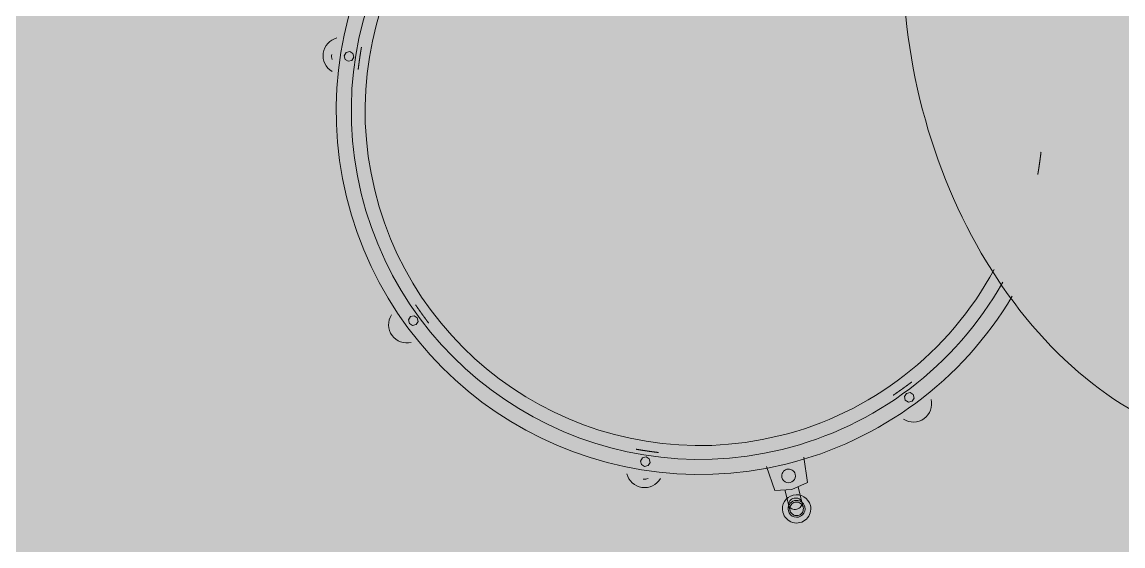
# Model space of a CAD drawing. Header units: millimetres. Extents: x 15878 to 679837, y -72324 to 391440.
# Drawn here: x 181452 to 182102, y 38116 to 38425 of the extents above; entities that cross this region are included whole.
import ezdxf

# ---------------------------------------------------------------- set-up
doc = ezdxf.new("R2010")
doc.units = ezdxf.units.MM
doc.layers.add('A-DETL-GENF', color=92, linetype='Continuous', lineweight=5)
doc.layers.add('A-GENM', color=13, linetype='Continuous', lineweight=5)

# ---------------------------------------------------------------- blocks, each defined once
blk = doc.blocks.new('Drums__Bateria_13550 - Drums__Bateria_13550-2635341-G_F')
at = {"layer": 'A-GENM', "color": 253}
for p, q in [((1186.53, 306.18), (1186.5, 303.98)), ((1188.1, 307.73), (1186.53, 306.18)), ((1190.31, 307.7), (1188.1, 307.73)), ((1190.33, 307.76), (1190.31, 307.7)), ((1191.85, 306.13), (1190.31, 307.7)), ((1191.83, 303.92), (1191.85, 306.13)), ((1186.5, 303.98), (1188.05, 302.4)), ((1188.05, 302.4), (1190.25, 302.38)), ((1190.25, 302.38), (1191.83, 303.92)), ((1223.78, 234.9), (1208.8, 236.21)), ((1225.54, 224.9), (1223.78, 234.9)), ((1234.25, 228.88), (1224.84, 228.88)), ((1223.78, 214.9), (1225.54, 224.9)), ((1208.8, 213.59), (1223.78, 214.9)), ((1224.83, 220.88), (1234.25, 220.88)), ((1188.05, 147.37), (1186.5, 145.8)), ((1186.5, 145.8), (1186.53, 143.59)), ((1186.53, 143.59), (1188.1, 142.05)), ((1190.25, 147.39), (1188.05, 147.37)), ((1191.83, 145.85), (1190.25, 147.39)), ((1190.31, 142.07), (1191.85, 143.64)), ((1191.85, 143.64), (1191.83, 145.85)), ((1188.1, 142.05), (1190.31, 142.07)), ((914.39, 34.04), (912.84, 32.47)), ((916.59, 34.06), (914.39, 34.04)), ((918.17, 32.52), (916.59, 34.06)), ((918.19, 30.31), (918.17, 32.52)), ((1073.2, 32.52), (1073.17, 30.31)), ((1074.77, 34.06), (1073.2, 32.52)), ((1076.98, 34.04), (1074.77, 34.06)), ((1078.52, 32.47), (1076.98, 34.04)), ((912.84, 32.47), (912.86, 30.26)), ((912.86, 30.26), (914.44, 28.72)), ((914.44, 28.72), (916.64, 28.74)), ((916.64, 28.74), (918.19, 30.31)), ((1073.17, 30.31), (1074.72, 28.74)), ((1074.72, 28.74), (1076.92, 28.72)), ((1076.92, 28.72), (1078.5, 30.26)), ((1078.5, 30.26), (1078.52, 32.47))]:
    blk.add_line(p, q, dxfattribs=at)
at = {"layer": 'A-GENM', "color": 253, "flags": 128}
for points in [[(1073.25, 412.51), (1073.13, 412.56), (1073.01, 412.61), (1072.88, 412.66), (1072.76, 412.71), (1072.63, 412.76), (1072.51, 412.81), (1072.39, 412.86), (1072.26, 412.9), (1072.14, 412.95), (1072.01, 413), (1071.89, 413.05), (1071.77, 413.1), (1071.64, 413.15), (1071.52, 413.2), (1071.39, 413.25), (1071.27, 413.3), (1071.15, 413.35), (1071.02, 413.39), (1070.9, 413.44), (1070.77, 413.49), (1070.65, 413.54), (1070.53, 413.59), (1070.4, 413.64), (1070.28, 413.69), (1070.15, 413.73), (1070.03, 413.78), (1069.9, 413.83), (1069.78, 413.88), (1069.66, 413.93), (1069.53, 413.98), (1069.41, 414.02), (1069.28, 414.07), (1069.16, 414.12), (1069.03, 414.17), (1068.91, 414.21), (1068.78, 414.26), (1068.66, 414.31), (1068.54, 414.36), (1068.41, 414.4), (1068.29, 414.45), (1068.16, 414.5), (1068.04, 414.55), (1067.91, 414.59), (1067.79, 414.64), (1067.66, 414.69), (1067.54, 414.74), (1067.41, 414.78), (1067.29, 414.83), (1067.16, 414.88), (1067.04, 414.92)], [(1067.16, 414.88), (1067.29, 414.83), (1067.41, 414.78), (1067.54, 414.74), (1067.66, 414.69), (1067.79, 414.64), (1067.91, 414.59), (1068.04, 414.55), (1068.16, 414.5), (1068.29, 414.45), (1068.41, 414.4), (1068.54, 414.36), (1068.66, 414.31), (1068.78, 414.26), (1068.91, 414.21), (1069.03, 414.17), (1069.16, 414.12), (1069.28, 414.07), (1069.41, 414.02), (1069.53, 413.98), (1069.66, 413.93), (1069.78, 413.88), (1069.9, 413.83), (1070.03, 413.78), (1070.15, 413.73), (1070.28, 413.69), (1070.4, 413.64), (1070.53, 413.59), (1070.65, 413.54), (1070.77, 413.49), (1070.9, 413.44), (1071.02, 413.39), (1071.15, 413.35), (1071.27, 413.3), (1071.39, 413.25), (1071.52, 413.2), (1071.64, 413.15), (1071.77, 413.1), (1071.89, 413.05), (1072.01, 413), (1072.14, 412.95), (1072.26, 412.9), (1072.39, 412.86), (1072.51, 412.81), (1072.63, 412.76), (1072.76, 412.71), (1072.88, 412.66), (1073.01, 412.61), (1073.13, 412.56)], [(1073.25, 412.51), (1073.38, 412.46), (1073.5, 412.41), (1073.62, 412.36), (1073.75, 412.31), (1073.87, 412.26), (1073.99, 412.21), (1074.12, 412.16), (1074.24, 412.11), (1074.36, 412.06), (1074.49, 412.01), (1074.61, 411.96), (1074.74, 411.91), (1074.86, 411.85), (1074.98, 411.8), (1075.11, 411.75), (1075.23, 411.7), (1075.35, 411.65), (1075.47, 411.6), (1075.6, 411.55), (1075.72, 411.5), (1075.84, 411.45), (1075.97, 411.4), (1076.09, 411.35), (1076.21, 411.29), (1076.34, 411.24), (1076.46, 411.19), (1076.58, 411.14), (1076.71, 411.09), (1076.83, 411.04), (1076.95, 410.99), (1077.07, 410.93), (1077.2, 410.88), (1077.32, 410.83), (1077.44, 410.78), (1077.57, 410.73), (1077.69, 410.67), (1077.81, 410.62), (1077.93, 410.57), (1078.06, 410.52), (1078.18, 410.47), (1078.3, 410.41), (1078.43, 410.36), (1078.55, 410.31), (1078.67, 410.26), (1078.79, 410.2), (1078.92, 410.15), (1079.04, 410.1), (1079.16, 410.05), (1079.28, 409.99)], [(1079.41, 409.94), (1079.28, 409.99), (1079.16, 410.05), (1079.04, 410.1), (1078.92, 410.15), (1078.79, 410.2), (1078.67, 410.26), (1078.55, 410.31), (1078.43, 410.36), (1078.3, 410.41), (1078.18, 410.47), (1078.06, 410.52), (1077.93, 410.57), (1077.81, 410.62), (1077.69, 410.67), (1077.57, 410.73), (1077.44, 410.78), (1077.32, 410.83), (1077.2, 410.88), (1077.07, 410.93), (1076.95, 410.99), (1076.83, 411.04), (1076.71, 411.09), (1076.58, 411.14), (1076.46, 411.19), (1076.34, 411.24), (1076.21, 411.29), (1076.09, 411.35), (1075.97, 411.4), (1075.84, 411.45), (1075.72, 411.5), (1075.6, 411.55), (1075.47, 411.6), (1075.35, 411.65), (1075.23, 411.7), (1075.11, 411.75), (1074.98, 411.8), (1074.86, 411.85), (1074.74, 411.91), (1074.61, 411.96), (1074.49, 412.01), (1074.36, 412.06), (1074.24, 412.11), (1074.12, 412.16), (1073.99, 412.21), (1073.87, 412.26), (1073.75, 412.31), (1073.62, 412.36), (1073.5, 412.41), (1073.38, 412.46)], [(1180.74, 308.61), (1180.79, 308.49), (1180.84, 308.37), (1180.89, 308.24), (1180.95, 308.12), (1181, 308), (1181.05, 307.88), (1181.1, 307.75), (1181.16, 307.63), (1181.21, 307.51), (1181.26, 307.38), (1181.31, 307.26), (1181.37, 307.14), (1181.42, 307.02), (1181.47, 306.89), (1181.52, 306.77), (1181.57, 306.65), (1181.63, 306.53), (1181.68, 306.4), (1181.73, 306.28), (1181.78, 306.16), (1181.83, 306.03), (1181.88, 305.91), (1181.94, 305.79), (1181.99, 305.66), (1182.04, 305.54), (1182.09, 305.42), (1182.14, 305.3), (1182.19, 305.17), (1182.24, 305.05), (1182.29, 304.93), (1182.35, 304.8), (1182.4, 304.68), (1182.45, 304.56), (1182.5, 304.43), (1182.55, 304.31), (1182.6, 304.19), (1182.65, 304.06), (1182.7, 303.94), (1182.75, 303.82), (1182.8, 303.69), (1182.85, 303.57), (1182.9, 303.45), (1182.95, 303.32), (1183, 303.2), (1183.05, 303.08), (1183.1, 302.95), (1183.15, 302.83), (1183.2, 302.7), (1183.25, 302.58)], [(1183.3, 302.46), (1183.25, 302.58), (1183.2, 302.7), (1183.15, 302.83), (1183.1, 302.95), (1183.05, 303.08), (1183, 303.2), (1182.95, 303.32), (1182.9, 303.45), (1182.85, 303.57), (1182.8, 303.69), (1182.75, 303.82), (1182.7, 303.94), (1182.65, 304.06), (1182.6, 304.19), (1182.55, 304.31), (1182.5, 304.43), (1182.45, 304.56), (1182.4, 304.68), (1182.35, 304.8), (1182.29, 304.93), (1182.24, 305.05), (1182.19, 305.17), (1182.14, 305.3), (1182.09, 305.42), (1182.04, 305.54), (1181.99, 305.66), (1181.94, 305.79), (1181.88, 305.91), (1181.83, 306.03), (1181.78, 306.16), (1181.73, 306.28), (1181.68, 306.4), (1181.63, 306.53), (1181.57, 306.65), (1181.52, 306.77), (1181.47, 306.89), (1181.42, 307.02), (1181.37, 307.14), (1181.31, 307.26), (1181.26, 307.38), (1181.21, 307.51), (1181.16, 307.63), (1181.1, 307.75), (1181.05, 307.88), (1181, 308), (1180.95, 308.12), (1180.89, 308.24), (1180.84, 308.37), (1180.79, 308.49), (1180.74, 308.61)], [(1183.3, 302.46), (1183.35, 302.33), (1183.4, 302.21), (1183.45, 302.09), (1183.5, 301.96), (1183.55, 301.84), (1183.6, 301.71), (1183.65, 301.59), (1183.7, 301.47), (1183.75, 301.34), (1183.8, 301.22), (1183.85, 301.1), (1183.9, 300.97), (1183.95, 300.85), (1183.99, 300.72), (1184.04, 300.6), (1184.09, 300.47), (1184.14, 300.35), (1184.19, 300.23), (1184.24, 300.1), (1184.29, 299.98), (1184.34, 299.85), (1184.38, 299.73), (1184.43, 299.61), (1184.48, 299.48), (1184.53, 299.36), (1184.58, 299.23), (1184.63, 299.11), (1184.67, 298.98), (1184.72, 298.86), (1184.77, 298.74), (1184.82, 298.61), (1184.87, 298.49), (1184.91, 298.36), (1184.96, 298.24), (1185.01, 298.11), (1185.06, 297.99), (1185.11, 297.86), (1185.15, 297.74), (1185.2, 297.61), (1185.25, 297.49), (1185.29, 297.37), (1185.34, 297.24), (1185.39, 297.12), (1185.44, 296.99), (1185.48, 296.87), (1185.53, 296.74), (1185.58, 296.62), (1185.62, 296.49), (1185.67, 296.37), (1185.72, 296.24)], [(1185.72, 296.24), (1185.67, 296.37), (1185.62, 296.49), (1185.58, 296.62), (1185.53, 296.74), (1185.48, 296.87), (1185.44, 296.99), (1185.39, 297.12), (1185.34, 297.24), (1185.29, 297.37), (1185.25, 297.49), (1185.2, 297.61), (1185.15, 297.74), (1185.11, 297.86), (1185.06, 297.99), (1185.01, 298.11), (1184.96, 298.24), (1184.91, 298.36), (1184.87, 298.49), (1184.82, 298.61), (1184.77, 298.74), (1184.72, 298.86), (1184.67, 298.98), (1184.63, 299.11), (1184.58, 299.23), (1184.53, 299.36), (1184.48, 299.48), (1184.43, 299.61), (1184.38, 299.73), (1184.34, 299.85), (1184.29, 299.98), (1184.24, 300.1), (1184.19, 300.23), (1184.14, 300.35), (1184.09, 300.47), (1184.04, 300.6), (1183.99, 300.72), (1183.95, 300.85), (1183.9, 300.97), (1183.85, 301.1), (1183.8, 301.22), (1183.75, 301.34), (1183.7, 301.47), (1183.65, 301.59), (1183.6, 301.71), (1183.55, 301.84), (1183.5, 301.96), (1183.45, 302.09), (1183.4, 302.21), (1183.35, 302.33)], [(1237.32, 228.88), (1237.27, 228.88), (1237.19, 228.88), (1237.07, 228.88), (1236.91, 228.88), (1236.72, 228.88), (1236.49, 228.88), (1236.23, 228.88), (1235.93, 228.88), (1235.6, 228.88), (1235.24, 228.88), (1234.84, 228.88), (1234.41, 228.88), (1234.25, 228.88)], [(1234.25, 220.88), (1234.69, 220.88), (1235.1, 220.88), (1235.48, 220.88), (1235.82, 220.88), (1236.13, 220.88), (1236.41, 220.88), (1236.65, 220.88), (1236.85, 220.88), (1237.02, 220.88), (1237.15, 220.88), (1237.25, 220.88), (1237.31, 220.88), (1237.32, 220.88)], [(1183.3, 147.31), (1183.35, 147.44), (1183.4, 147.56), (1183.45, 147.69), (1183.5, 147.81), (1183.55, 147.93), (1183.6, 148.06), (1183.65, 148.18), (1183.7, 148.3), (1183.75, 148.43), (1183.8, 148.55), (1183.85, 148.68), (1183.9, 148.8), (1183.95, 148.92), (1183.99, 149.05), (1184.04, 149.17), (1184.09, 149.3), (1184.14, 149.42), (1184.19, 149.54), (1184.24, 149.67), (1184.29, 149.79), (1184.34, 149.92), (1184.38, 150.04), (1184.43, 150.17), (1184.48, 150.29), (1184.53, 150.41), (1184.58, 150.54), (1184.63, 150.66), (1184.67, 150.79), (1184.72, 150.91), (1184.77, 151.04), (1184.82, 151.16), (1184.87, 151.28), (1184.91, 151.41), (1184.96, 151.53), (1185.01, 151.66), (1185.06, 151.78), (1185.11, 151.91), (1185.15, 152.03), (1185.2, 152.16), (1185.25, 152.28), (1185.29, 152.41), (1185.34, 152.53), (1185.39, 152.65), (1185.44, 152.78), (1185.48, 152.9), (1185.53, 153.03), (1185.58, 153.15), (1185.62, 153.28), (1185.67, 153.4), (1185.72, 153.53)], [(1185.72, 153.53), (1185.67, 153.4), (1185.62, 153.28), (1185.58, 153.15), (1185.53, 153.03), (1185.48, 152.9), (1185.44, 152.78), (1185.39, 152.65), (1185.34, 152.53), (1185.29, 152.41), (1185.25, 152.28), (1185.2, 152.16), (1185.15, 152.03), (1185.11, 151.91), (1185.06, 151.78), (1185.01, 151.66), (1184.96, 151.53), (1184.91, 151.41), (1184.87, 151.28), (1184.82, 151.16), (1184.77, 151.04), (1184.72, 150.91), (1184.67, 150.79), (1184.63, 150.66), (1184.58, 150.54), (1184.53, 150.41), (1184.48, 150.29), (1184.43, 150.17), (1184.38, 150.04), (1184.34, 149.92), (1184.29, 149.79), (1184.24, 149.67), (1184.19, 149.54), (1184.14, 149.42), (1184.09, 149.3), (1184.04, 149.17), (1183.99, 149.05), (1183.95, 148.92), (1183.9, 148.8), (1183.85, 148.68), (1183.8, 148.55), (1183.75, 148.43), (1183.7, 148.3), (1183.65, 148.18), (1183.6, 148.06), (1183.55, 147.93), (1183.5, 147.81), (1183.45, 147.69), (1183.4, 147.56), (1183.35, 147.44)], [(1183.3, 147.31), (1183.25, 147.19), (1183.2, 147.07), (1183.15, 146.94), (1183.1, 146.82), (1183.05, 146.7), (1183, 146.57), (1182.95, 146.45), (1182.9, 146.33), (1182.85, 146.2), (1182.8, 146.08), (1182.75, 145.95), (1182.7, 145.83), (1182.65, 145.71), (1182.6, 145.58), (1182.55, 145.46), (1182.5, 145.34), (1182.45, 145.21), (1182.4, 145.09), (1182.35, 144.97), (1182.29, 144.85), (1182.24, 144.72), (1182.19, 144.6), (1182.14, 144.48), (1182.09, 144.35), (1182.04, 144.23), (1181.99, 144.11), (1181.94, 143.98), (1181.88, 143.86), (1181.83, 143.74), (1181.78, 143.61), (1181.73, 143.49), (1181.68, 143.37), (1181.63, 143.25), (1181.57, 143.12), (1181.52, 143), (1181.47, 142.88), (1181.42, 142.75), (1181.37, 142.63), (1181.31, 142.51), (1181.26, 142.39), (1181.21, 142.26), (1181.16, 142.14), (1181.1, 142.02), (1181.05, 141.9), (1181, 141.77), (1180.95, 141.65), (1180.89, 141.53), (1180.84, 141.41), (1180.79, 141.28), (1180.74, 141.16)], [(1180.74, 141.16), (1180.79, 141.28), (1180.84, 141.41), (1180.89, 141.53), (1180.95, 141.65), (1181, 141.77), (1181.05, 141.9), (1181.1, 142.02), (1181.16, 142.14), (1181.21, 142.26), (1181.26, 142.39), (1181.31, 142.51), (1181.37, 142.63), (1181.42, 142.75), (1181.47, 142.88), (1181.52, 143), (1181.57, 143.12), (1181.63, 143.25), (1181.68, 143.37), (1181.73, 143.49), (1181.78, 143.61), (1181.83, 143.74), (1181.88, 143.86), (1181.94, 143.98), (1181.99, 144.11), (1182.04, 144.23), (1182.09, 144.35), (1182.14, 144.48), (1182.19, 144.6), (1182.24, 144.72), (1182.29, 144.85), (1182.35, 144.97), (1182.4, 145.09), (1182.45, 145.21), (1182.5, 145.34), (1182.55, 145.46), (1182.6, 145.58), (1182.65, 145.71), (1182.7, 145.83), (1182.75, 145.95), (1182.8, 146.08), (1182.85, 146.2), (1182.9, 146.33), (1182.95, 146.45), (1183, 146.57), (1183.05, 146.7), (1183.1, 146.82), (1183.15, 146.94), (1183.2, 147.07), (1183.25, 147.19)], [(918.11, 37.26), (917.99, 37.31), (917.86, 37.36), (917.74, 37.41), (917.61, 37.46), (917.49, 37.51), (917.37, 37.56), (917.24, 37.61), (917.12, 37.66), (917, 37.71), (916.87, 37.76), (916.75, 37.81), (916.63, 37.87), (916.5, 37.92), (916.38, 37.97), (916.26, 38.02), (916.13, 38.07), (916.01, 38.12), (915.89, 38.17), (915.76, 38.22), (915.64, 38.27), (915.52, 38.32), (915.39, 38.37), (915.27, 38.43), (915.15, 38.48), (915.02, 38.53), (914.9, 38.58), (914.78, 38.63), (914.66, 38.68), (914.53, 38.73), (914.41, 38.79), (914.29, 38.84), (914.16, 38.89), (914.04, 38.94), (913.92, 38.99), (913.8, 39.04), (913.67, 39.1), (913.55, 39.15), (913.43, 39.2), (913.3, 39.25), (913.18, 39.3), (913.06, 39.36), (912.94, 39.41), (912.81, 39.46), (912.69, 39.51), (912.57, 39.57), (912.45, 39.62), (912.32, 39.67), (912.2, 39.72), (912.08, 39.78), (911.96, 39.83)], [(911.96, 39.83), (912.08, 39.78), (912.2, 39.72), (912.32, 39.67), (912.45, 39.62), (912.57, 39.57), (912.69, 39.51), (912.81, 39.46), (912.94, 39.41), (913.06, 39.36), (913.18, 39.3), (913.3, 39.25), (913.43, 39.2), (913.55, 39.15), (913.67, 39.1), (913.8, 39.04), (913.92, 38.99), (914.04, 38.94), (914.16, 38.89), (914.29, 38.84), (914.41, 38.79), (914.53, 38.73), (914.66, 38.68), (914.78, 38.63), (914.9, 38.58), (915.02, 38.53), (915.15, 38.48), (915.27, 38.43), (915.39, 38.37), (915.52, 38.32), (915.64, 38.27), (915.76, 38.22), (915.89, 38.17), (916.01, 38.12), (916.13, 38.07), (916.26, 38.02), (916.38, 37.97), (916.5, 37.92), (916.63, 37.87), (916.75, 37.81), (916.87, 37.76), (917, 37.71), (917.12, 37.66), (917.24, 37.61), (917.37, 37.56), (917.49, 37.51), (917.61, 37.46), (917.74, 37.41), (917.86, 37.36), (917.99, 37.31)], [(1073.25, 37.26), (1073.38, 37.31), (1073.5, 37.36), (1073.62, 37.41), (1073.75, 37.46), (1073.87, 37.51), (1073.99, 37.56), (1074.12, 37.61), (1074.24, 37.66), (1074.36, 37.71), (1074.49, 37.76), (1074.61, 37.81), (1074.74, 37.87), (1074.86, 37.92), (1074.98, 37.97), (1075.11, 38.02), (1075.23, 38.07), (1075.35, 38.12), (1075.47, 38.17), (1075.6, 38.22), (1075.72, 38.27), (1075.84, 38.32), (1075.97, 38.37), (1076.09, 38.43), (1076.21, 38.48), (1076.34, 38.53), (1076.46, 38.58), (1076.58, 38.63), (1076.71, 38.68), (1076.83, 38.73), (1076.95, 38.79), (1077.07, 38.84), (1077.2, 38.89), (1077.32, 38.94), (1077.44, 38.99), (1077.57, 39.04), (1077.69, 39.1), (1077.81, 39.15), (1077.93, 39.2), (1078.06, 39.25), (1078.18, 39.3), (1078.3, 39.36), (1078.43, 39.41), (1078.55, 39.46), (1078.67, 39.51), (1078.79, 39.57), (1078.92, 39.62), (1079.04, 39.67), (1079.16, 39.72), (1079.28, 39.78), (1079.41, 39.83)], [(1079.41, 39.83), (1079.28, 39.78), (1079.16, 39.72), (1079.04, 39.67), (1078.92, 39.62), (1078.79, 39.57), (1078.67, 39.51), (1078.55, 39.46), (1078.43, 39.41), (1078.3, 39.36), (1078.18, 39.3), (1078.06, 39.25), (1077.93, 39.2), (1077.81, 39.15), (1077.69, 39.1), (1077.57, 39.04), (1077.44, 38.99), (1077.32, 38.94), (1077.2, 38.89), (1077.07, 38.84), (1076.95, 38.79), (1076.83, 38.73), (1076.71, 38.68), (1076.58, 38.63), (1076.46, 38.58), (1076.34, 38.53), (1076.21, 38.48), (1076.09, 38.43), (1075.97, 38.37), (1075.84, 38.32), (1075.72, 38.27), (1075.6, 38.22), (1075.47, 38.17), (1075.35, 38.12), (1075.23, 38.07), (1075.11, 38.02), (1074.98, 37.97), (1074.86, 37.92), (1074.74, 37.87), (1074.61, 37.81), (1074.49, 37.76), (1074.36, 37.71), (1074.24, 37.66), (1074.12, 37.61), (1073.99, 37.56), (1073.87, 37.51), (1073.75, 37.46), (1073.62, 37.41), (1073.5, 37.36), (1073.38, 37.31)], [(918.11, 37.26), (918.23, 37.21), (918.36, 37.16), (918.48, 37.11), (918.6, 37.06), (918.73, 37.01), (918.85, 36.97), (918.98, 36.92), (919.1, 36.87), (919.22, 36.82), (919.35, 36.77), (919.47, 36.72), (919.6, 36.67), (919.72, 36.62), (919.84, 36.57), (919.97, 36.52), (920.09, 36.47), (920.22, 36.42), (920.34, 36.38), (920.46, 36.33), (920.59, 36.28), (920.71, 36.23), (920.84, 36.18), (920.96, 36.13), (921.08, 36.08), (921.21, 36.04), (921.33, 35.99), (921.46, 35.94), (921.58, 35.89), (921.71, 35.84), (921.83, 35.8), (921.96, 35.75), (922.08, 35.7), (922.2, 35.65), (922.33, 35.6), (922.45, 35.56), (922.58, 35.51), (922.7, 35.46), (922.83, 35.41), (922.95, 35.37), (923.08, 35.32), (923.2, 35.27), (923.33, 35.22), (923.45, 35.18), (923.57, 35.13), (923.7, 35.08), (923.82, 35.04), (923.95, 34.99), (924.07, 34.94), (924.2, 34.9), (924.32, 34.85)], [(924.32, 34.85), (924.2, 34.9), (924.07, 34.94), (923.95, 34.99), (923.82, 35.04), (923.7, 35.08), (923.57, 35.13), (923.45, 35.18), (923.33, 35.22), (923.2, 35.27), (923.08, 35.32), (922.95, 35.37), (922.83, 35.41), (922.7, 35.46), (922.58, 35.51), (922.45, 35.56), (922.33, 35.6), (922.2, 35.65), (922.08, 35.7), (921.96, 35.75), (921.83, 35.8), (921.71, 35.84), (921.58, 35.89), (921.46, 35.94), (921.33, 35.99), (921.21, 36.04), (921.08, 36.08), (920.96, 36.13), (920.84, 36.18), (920.71, 36.23), (920.59, 36.28), (920.46, 36.33), (920.34, 36.38), (920.22, 36.42), (920.09, 36.47), (919.97, 36.52), (919.84, 36.57), (919.72, 36.62), (919.6, 36.67), (919.47, 36.72), (919.35, 36.77), (919.22, 36.82), (919.1, 36.87), (918.98, 36.92), (918.85, 36.97), (918.73, 37.01), (918.6, 37.06), (918.48, 37.11), (918.36, 37.16), (918.23, 37.21)], [(1073.25, 37.26), (1073.13, 37.21), (1073.01, 37.16), (1072.88, 37.11), (1072.76, 37.06), (1072.63, 37.01), (1072.51, 36.97), (1072.39, 36.92), (1072.26, 36.87), (1072.14, 36.82), (1072.01, 36.77), (1071.89, 36.72), (1071.77, 36.67), (1071.64, 36.62), (1071.52, 36.57), (1071.39, 36.52), (1071.27, 36.47), (1071.15, 36.42), (1071.02, 36.38), (1070.9, 36.33), (1070.77, 36.28), (1070.65, 36.23), (1070.53, 36.18), (1070.4, 36.13), (1070.28, 36.08), (1070.15, 36.04), (1070.03, 35.99), (1069.9, 35.94), (1069.78, 35.89), (1069.66, 35.84), (1069.53, 35.8), (1069.41, 35.75), (1069.28, 35.7), (1069.16, 35.65), (1069.03, 35.6), (1068.91, 35.56), (1068.78, 35.51), (1068.66, 35.46), (1068.54, 35.41), (1068.41, 35.37), (1068.29, 35.32), (1068.16, 35.27), (1068.04, 35.22), (1067.91, 35.18), (1067.79, 35.13), (1067.66, 35.08), (1067.54, 35.04), (1067.41, 34.99), (1067.29, 34.94), (1067.16, 34.9), (1067.04, 34.85)], [(1067.04, 34.85), (1067.16, 34.9), (1067.29, 34.94), (1067.41, 34.99), (1067.54, 35.04), (1067.66, 35.08), (1067.79, 35.13), (1067.91, 35.18), (1068.04, 35.22), (1068.16, 35.27), (1068.29, 35.32), (1068.41, 35.37), (1068.54, 35.41), (1068.66, 35.46), (1068.78, 35.51), (1068.91, 35.56), (1069.03, 35.6), (1069.16, 35.65), (1069.28, 35.7), (1069.41, 35.75), (1069.53, 35.8), (1069.66, 35.84), (1069.78, 35.89), (1069.9, 35.94), (1070.03, 35.99), (1070.15, 36.04), (1070.28, 36.08), (1070.4, 36.13), (1070.53, 36.18), (1070.65, 36.23), (1070.77, 36.28), (1070.9, 36.33), (1071.02, 36.38), (1071.15, 36.42), (1071.27, 36.47), (1071.39, 36.52), (1071.52, 36.57), (1071.64, 36.62), (1071.77, 36.67), (1071.89, 36.72), (1072.01, 36.77), (1072.14, 36.82), (1072.26, 36.87), (1072.39, 36.92), (1072.51, 36.97), (1072.63, 37.01), (1072.76, 37.06), (1072.88, 37.11), (1073.01, 37.16), (1073.13, 37.21)]]:
    blk.add_lwpolyline(points, dxfattribs=at)
at = {"layer": 'A-GENM', "color": 253}
for centre, radius, start, end in [((995.68, 224.89), 214.49, 360, 45.64742), ((995.68, 224.89), 197.42, 360, 47.97906), ((995.68, 224.89), 205.55, 360, 46.82015), ((1193.4, 306.53), 10.81, 314.28411, 89.59751), ((1193.4, 306.53), 10.81, 314.28411, 89.59751), ((1217.32, 224.88), 4, 90, 270), ((1217.32, 224.88), 4, 270, 90), ((1237.32, 224.88), 8.36, 90, 270), ((1237.32, 224.88), 5, 90, 270), ((1237.32, 224.88), 8.36, 270, 90), ((1237.32, 224.88), 5, 270, 90), ((995.68, 224.89), 214.49, 180, 360), ((995.68, 224.89), 205.55, 180, 360), ((995.68, 224.89), 197.42, 180, 360), ((1193.4, 143.24), 10.81, 270.40249, 45.71589), ((1193.4, 143.24), 10.81, 270.40249, 45.71589), ((1193.4, 143.24), 5.81, 338.05919, 7.73609), ((914.04, 27.16), 10.81, 180.40249, 315.71589), ((914.04, 27.16), 10.81, 180.40249, 315.71589), ((1077.32, 27.16), 10.81, 224.28411, 359.59751), ((1077.32, 27.16), 10.81, 224.28411, 359.59751), ((914.04, 27.16), 5.81, 248.05919, 277.73609)]:
    blk.add_arc(centre, radius, start, end, dxfattribs=at)
for start_param, end_param in [(3.128697, 4.712389), (4.712389, 6.296081)]:
    blk.add_ellipse((1019.95, 530.09), major_axis=(250.66, 0), ratio=0.707107, start_param=start_param, end_param=end_param, dxfattribs=at)
for points in [[(1234.25, 220.88), (1233.81, 220.88), (1232.92, 221.1), (1231.79, 222.01), (1231.05, 223.36), (1230.81, 224.88), (1231.06, 226.42), (1231.79, 227.76), (1232.92, 228.67), (1233.81, 228.88), (1234.25, 228.88)], [(1237.32, 220.88), (1236.86, 220.88), (1235.93, 221.05), (1234.7, 221.76), (1233.79, 222.84), (1233.3, 224.18), (1233.3, 225.59), (1233.79, 226.93), (1234.7, 228.01), (1235.93, 228.72), (1236.86, 228.88), (1237.32, 228.88)]]:
    blk.add_open_spline(points, degree=3, dxfattribs=at)
for points, knots in [([(1234.25, 228.88), (1234.7, 228.88), (1235.58, 228.68), (1236.71, 227.76), (1237.44, 226.41), (1237.69, 224.88), (1237.44, 223.35), (1236.71, 222.01), (1235.58, 221.09), (1234.7, 220.88), (1234.25, 220.88)], [-0.9997868, -0.9997868, -0.9997868, -0.9997868, -0.875, -0.75, -0.625, -0.5, -0.375, -0.25, -0.125, -0.0002132, -0.0002132, -0.0002132, -0.0002132]), ([(1237.32, 228.88), (1237.79, 228.88), (1238.72, 228.72), (1239.95, 228.01), (1240.86, 226.93), (1241.34, 225.59), (1241.34, 224.18), (1240.78, 222.62), (1239.41, 221.26), (1238.02, 220.88), (1237.32, 220.88)], [0, 0, 0, 0, 0.111111, 0.222222, 0.333333, 0.444444, 0.555556, 0.666667, 0.833333, 1, 1, 1, 1])]:
    blk.add_open_spline(points, degree=3, knots=knots, dxfattribs=at)

msp = doc.modelspace()

# ---------------------------------------------------------------- hatches: boundary and pattern name
at = {"layer": 'A-DETL-GENF', "transparency": 33554585}
h = msp.add_hatch(color=253, dxfattribs=at)
h.paths.add_polyline_path([(193031.82, 30457.49), (193031.82, 31607.49), (195106.82, 31607.49), (195106.82, 34107.49), (202306.82, 34107.49), (202306.82, 35797.49), (205331.82, 35797.49), (205331.82, 52007.49), (202831.82, 52007.49), (202831.82, 51406.34), (202231.82, 51406.34), (202231.82, 48337.49), (196081.82, 48337.49), (196081.82, 52057.49), (193181.82, 52057.49), (193181.82, 49957.49), (189481.82, 49957.49), (189481.82, 52057.49), (177431.82, 52057.49), (177431.82, 45607.49), (166981.82, 45607.49), (166981.82, 31607.49), (190881.82, 31607.49), (190881.82, 30457.49)], flags=0)
h.paths.add_polyline_path([(178081.82, 39607.49), (177481.82, 39607.49), (177481.82, 40207.49), (178081.82, 40207.49)], flags=0)
h.paths.add_polyline_path([(199881.82, 39607.49), (199881.82, 40207.49), (200481.82, 40207.49), (200481.82, 39607.49), (199984.37, 39607.49)], flags=0)
h.paths.add_polyline_path([(189481.82, 39607.49), (189481.82, 40207.49), (190081.82, 40207.49), (190081.82, 39607.49)], flags=0)
h.paths.add_polyline_path([(178081.82, 51407.49), (177481.82, 51407.49), (177481.82, 52007.49), (178081.82, 52007.49), (178081.82, 51515.3)], flags=0)

# ---------------------------------------------------------------- block references
at = {"layer": 'A-GENM', "color": 253, "rotation": 283.7048795435998}
msp.add_blockref('Drums__Bateria_13550 - Drums__Bateria_13550-2635341-G_F', (181397.94, 39286.86), dxfattribs=at)

doc.saveas('drawing.dxf')
